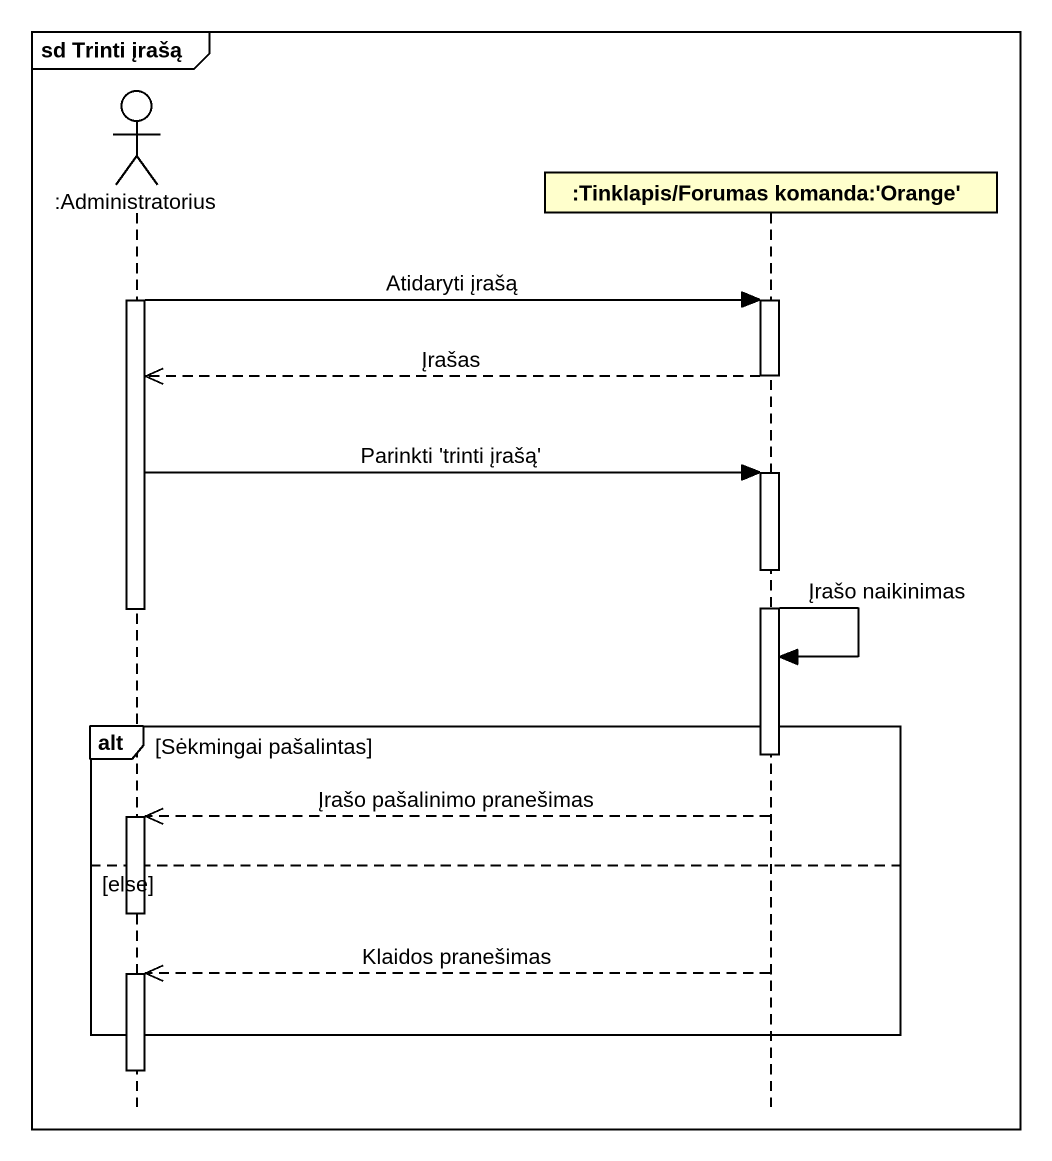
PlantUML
@startuml
mainframe sd Trinti įrašą
hide footbox
actor ":Administratorius" as Administratorius
participant ":Tinklapis/Forumas komanda:'Orange'" as Tinklapis_Forumas_komanda

activate Administratorius
Administratorius -> Tinklapis_Forumas_komanda : Atidaryti įrašą
activate Tinklapis_Forumas_komanda
Tinklapis_Forumas_komanda -->> Administratorius : Įrašas
deactivate Tinklapis_Forumas_komanda
Administratorius -> Tinklapis_Forumas_komanda : Parinkti 'trinti įrašą'
activate Tinklapis_Forumas_komanda
deactivate Administratorius
Tinklapis_Forumas_komanda -> Tinklapis_Forumas_komanda : Įrašo naikinimas
alt Sėkmingai pašalintas
  deactivate Tinklapis_Forumas_komanda
  Tinklapis_Forumas_komanda -->> Administratorius : Įrašo pašalinimo pranešimas
  activate Administratorius
else else
  deactivate Administratorius
  Tinklapis_Forumas_komanda -->> Administratorius : Klaidos pranešimas
  activate Administratorius
end
deactivate Administratorius
@enduml
